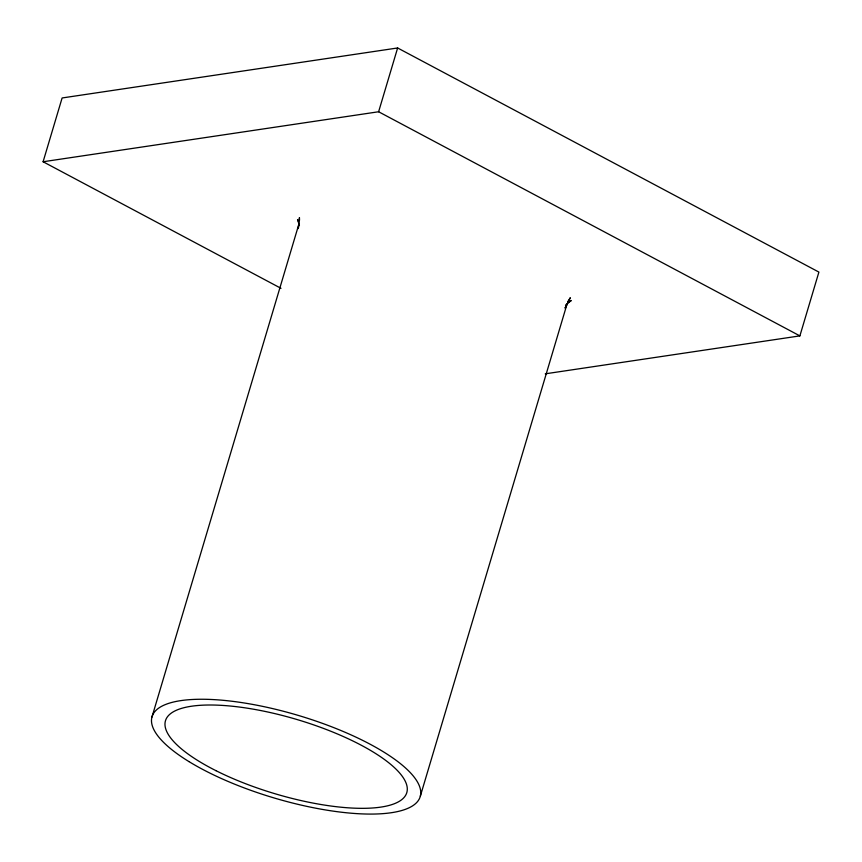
<?xml version="1.0" encoding="UTF-8"?>
<svg xmlns="http://www.w3.org/2000/svg" width="862" height="862" viewBox="0 0 862 862"><rect width="100%" height="100%" fill="white"/><g stroke="black" fill="none" stroke-linecap="round" stroke-linejoin="round"><path stroke-width="1.29" d="M298.306 228.581L299.426 217.666L299.534 220.219M298.457 227.471L298.888 224.142L151.927 717.141M281.001 288.328L43.1 161.754L62.118 97.966L397.63 47.97L818.9 272.09L799.882 335.889L545.258 373.828M43.1 161.754L378.612 111.758L397.63 47.97M420.322 796.197L566.991 304.232L565.052 308.165L570.332 297.713L567.584 301.948M565.515 305.126L571.237 300.547L567.864 302.465M378.612 111.758L799.882 335.889M298.791 221.965L297.541 219.67L299.437 225.456M216.006 770.693A125.917 38.704 16.6 0 0 406.767 792.717A125.917 38.704 16.6 0 0 235.606 706.592A125.917 38.704 16.6 0 0 216.006 770.693M188.94 761.577A139.903 43.003 16.6 0 0 415.409 803.75A139.903 43.003 16.6 0 0 254.031 704.674A139.903 43.003 16.6 0 0 188.94 761.577"/></g></svg>
